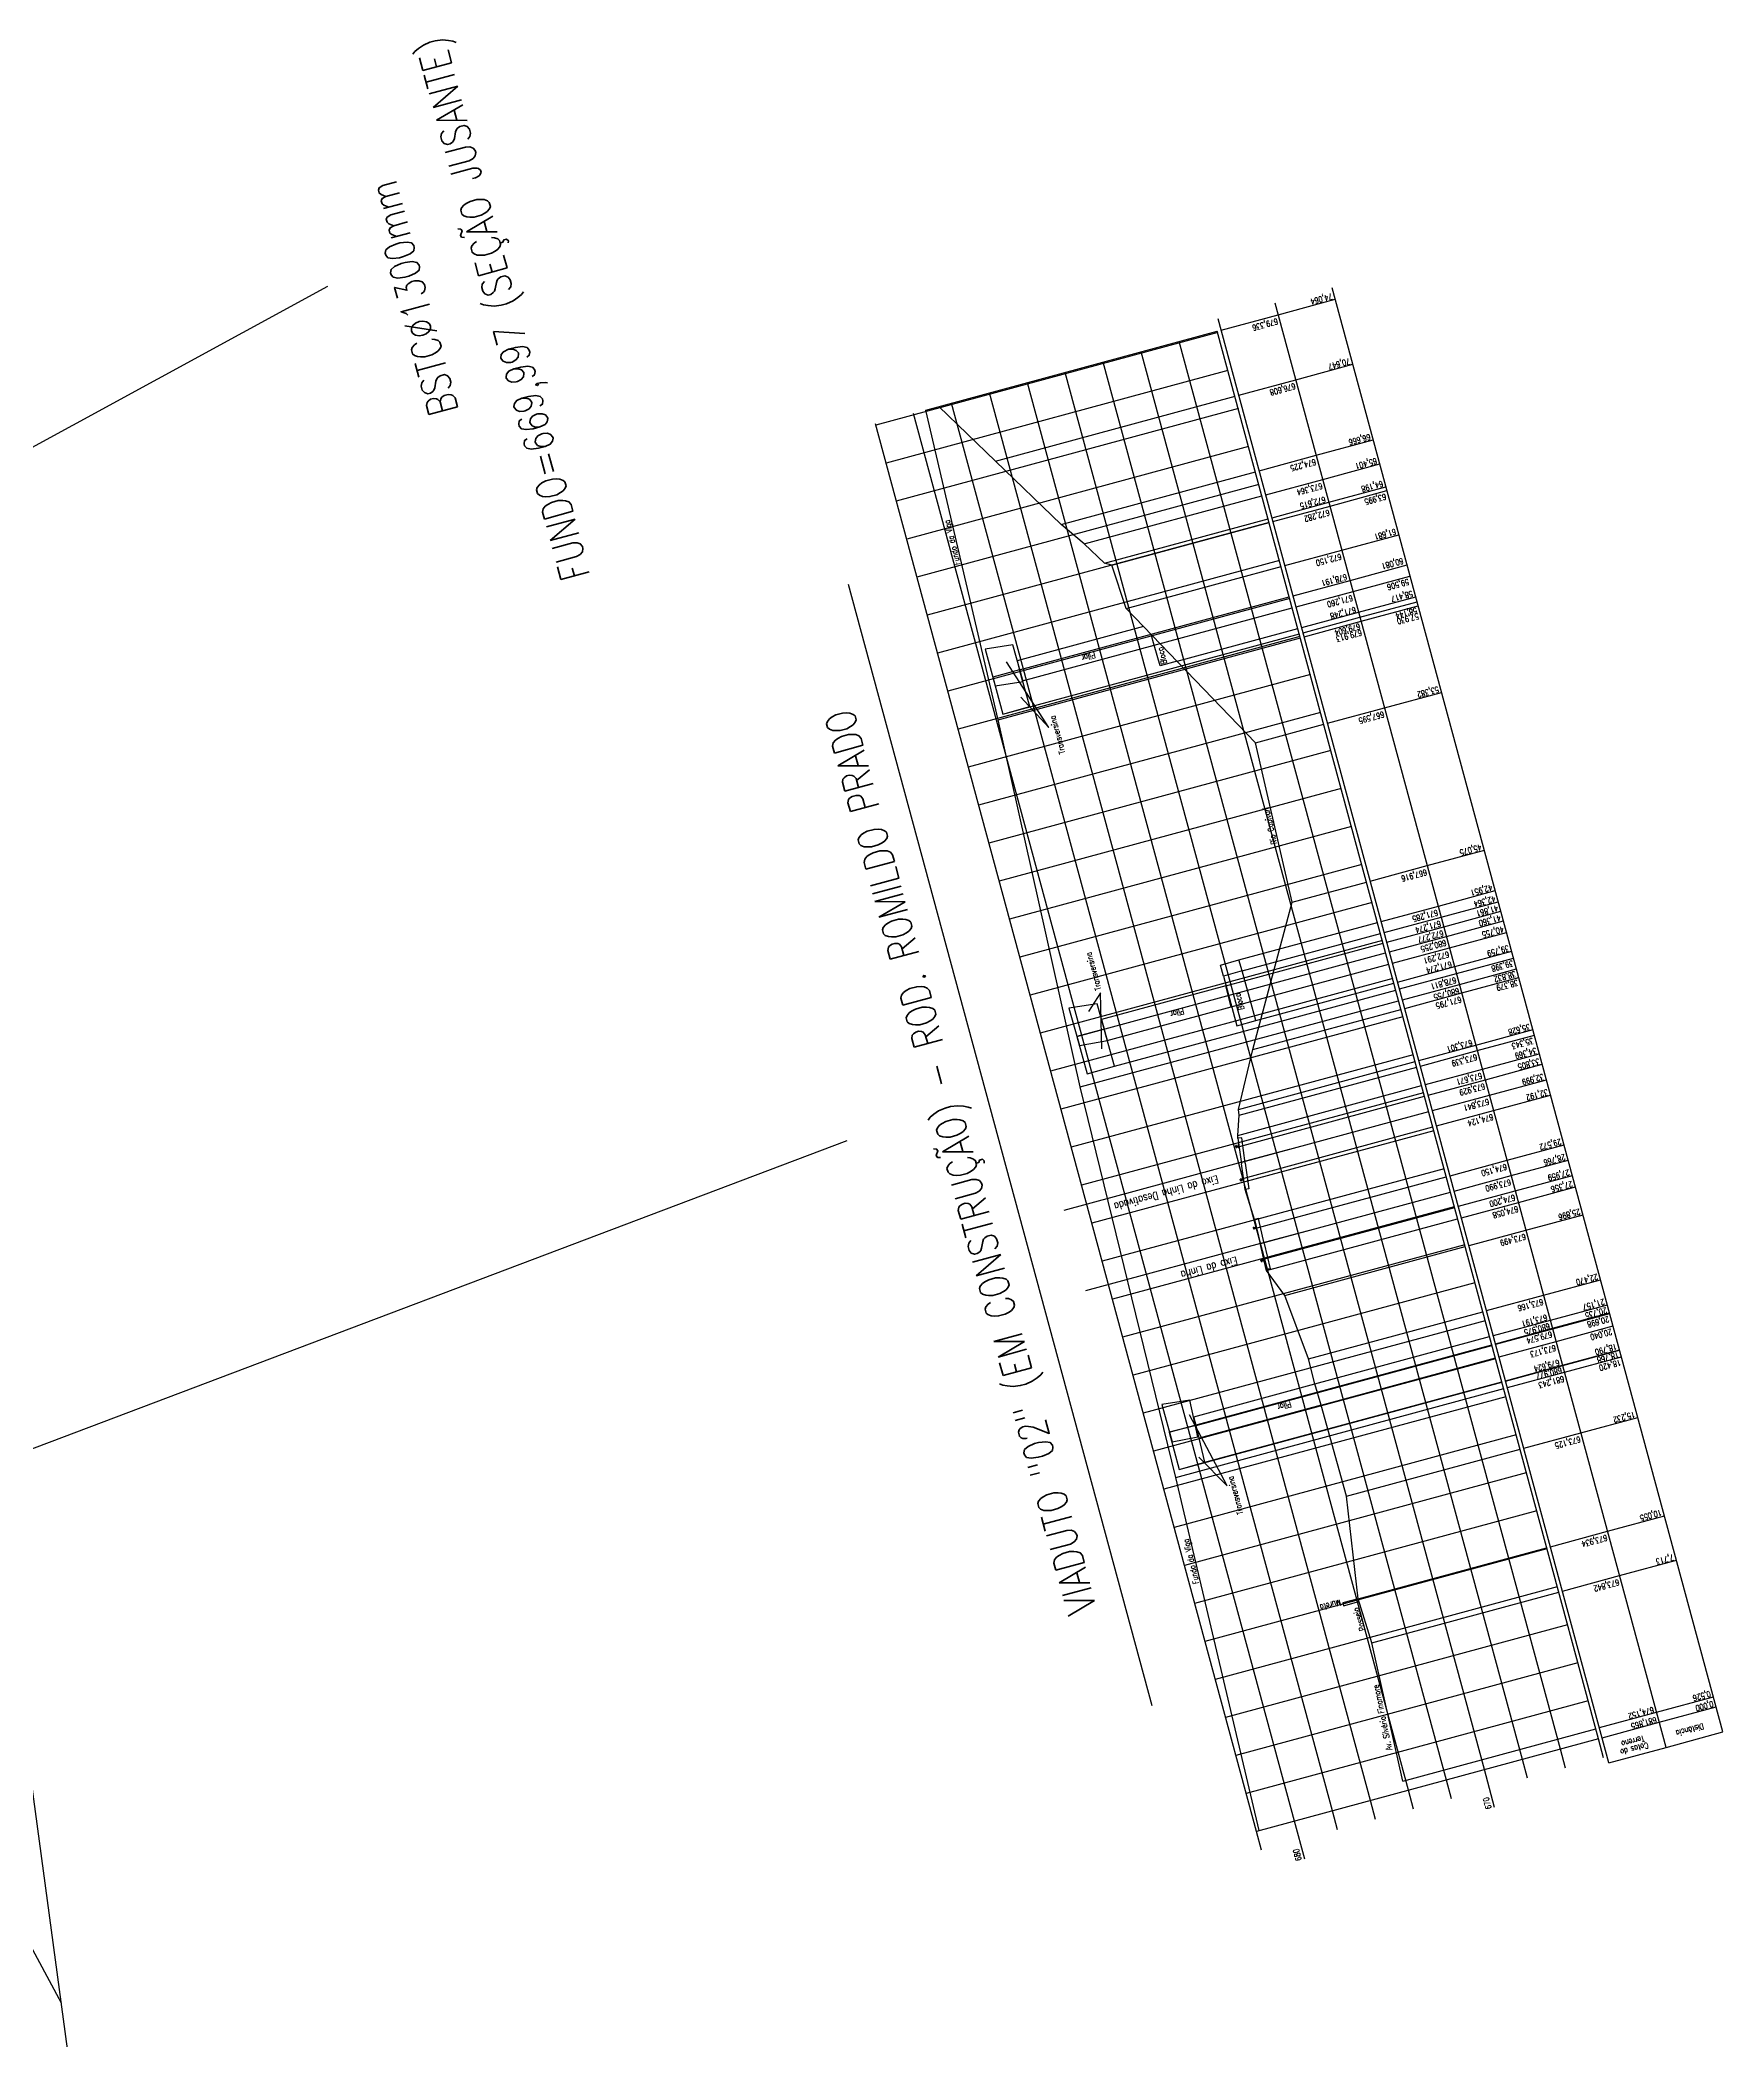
# Model space of a CAD drawing. Header units: metres. Extents: x 298520 to 308411, y 7433745 to 7450750.
# Drawn here: x 300566.7 to 300652.2, y 7445256.1 to 7445357.7 of the extents above; entities that cross this region are included whole.
import ezdxf
from ezdxf.enums import TextEntityAlignment as Align

# ---------------------------------------------------------------- set-up
doc = ezdxf.new("R2010")
doc.units = ezdxf.units.M
doc.header["$LTSCALE"] = 10
doc.linetypes.add('CONTINUO', pattern=[0])
doc.linetypes.add('TRACO-PONTO', pattern=[9.4, 8, -0.7, 0, -0.7])
for name, color, linetype in [('Area', 45, 'Continuous'), ('TEXTO', 45, 'Continuous'), ('TG', 45, 'Continuous'), ('Vias Primárias', 230, 'Continuous')]:
    doc.layers.add(name, color=color, linetype=linetype)
doc.styles.add('ROMANS', font='romans', dxfattribs={"height": 0.2})

# ---------------------------------------------------------------- blocks, each defined once
blk = doc.blocks.new('326A9F0610034C5C18CFA8')
at = {"layer": 'TG', "color": 2, "linetype": 'CONTINUO', "flags": 128}
for points in [[(26.07, 12.75), (26.09, 12.95)], [(27.37, 12.59), (26.07, 12.75)], [(26.09, 12.95), (27.39, 12.79)], [(26.52, 12.92), (26.52, 12.92), (26.52, 12.92), (26.52, 12.92), (26.52, 12.92), (26.52, 12.92), (26.52, 12.92), (26.52, 12.92), (26.52, 12.92), (26.51, 12.92), (26.51, 12.92), (26.51, 12.92), (26.51, 12.92), (26.51, 12.92), (26.51, 12.92), (26.51, 12.92)], [(26.51, 12.92), (26.51, 12.9)], [(26.51, 12.9), (26.68, 12.88)], [(26.52, 12.92), (26.56, 12.92)], [(26.57, 13.04), (26.56, 13.02)], [(26.56, 13.02), (26.56, 13.01), (26.56, 13.01), (26.56, 13.01), (26.57, 13.01), (26.57, 13.01), (26.57, 13.01), (26.57, 13.01), (26.57, 13.01), (26.57, 13.01), (26.57, 13.01), (26.57, 13.01), (26.57, 13.01), (26.57, 13.01), (26.57, 13.01), (26.57, 13.01)], [(26.56, 12.92), (26.57, 12.92), (26.57, 12.92), (26.57, 12.92), (26.57, 12.92), (26.57, 12.92), (26.58, 12.92), (26.58, 12.92), (26.58, 12.92), (26.58, 12.92), (26.58, 12.92), (26.58, 12.93), (26.59, 12.93), (26.59, 12.93), (26.59, 12.93), (26.59, 12.93)], [(26.58, 13.05), (26.58, 13.05), (26.58, 13.05), (26.58, 13.05), (26.58, 13.05), (26.58, 13.05), (26.58, 13.05), (26.57, 13.05), (26.57, 13.05), (26.57, 13.05), (26.57, 13.05), (26.57, 13.05), (26.57, 13.05), (26.57, 13.04), (26.57, 13.04), (26.57, 13.04)], [(26.57, 13.01), (26.59, 13.01)], [(26.58, 13.05), (26.65, 13.05)], [(26.6, 13), (26.6, 13), (26.6, 13), (26.6, 13), (26.6, 13), (26.6, 13), (26.6, 13), (26.59, 13), (26.59, 13), (26.59, 13), (26.59, 13.01), (26.59, 13.01), (26.59, 13.01), (26.59, 13.01), (26.59, 13.01), (26.59, 13.01)], [(26.6, 13), (26.59, 12.93)], [(26.62, 13), (26.62, 12.93)], [(26.63, 13), (26.63, 13), (26.63, 13), (26.63, 13), (26.63, 13), (26.63, 13), (26.63, 13), (26.63, 13), (26.63, 13), (26.62, 13), (26.62, 13), (26.62, 13), (26.62, 13), (26.62, 13), (26.62, 13), (26.62, 13)], [(26.62, 12.93), (26.62, 12.93), (26.62, 12.93), (26.62, 12.93), (26.62, 12.92), (26.62, 12.92), (26.62, 12.92), (26.62, 12.92), (26.62, 12.92), (26.62, 12.91), (26.62, 12.91), (26.62, 12.91), (26.63, 12.91), (26.63, 12.91), (26.63, 12.91), (26.63, 12.91)], [(26.63, 13), (26.65, 13)], [(26.63, 12.91), (26.68, 12.9)], [(26.66, 13.03), (26.66, 13.03), (26.66, 13.03), (26.66, 13.03), (26.66, 13.04), (26.66, 13.04), (26.66, 13.04), (26.66, 13.04), (26.66, 13.04), (26.66, 13.04), (26.65, 13.04), (26.65, 13.04), (26.65, 13.04), (26.65, 13.05), (26.65, 13.05), (26.65, 13.05)], [(26.65, 13), (26.65, 13), (26.65, 13), (26.65, 13), (26.65, 13), (26.65, 13), (26.65, 13), (26.65, 13), (26.65, 13), (26.66, 13), (26.66, 13), (26.66, 13), (26.66, 13), (26.66, 13), (26.66, 13), (26.66, 13)], [(26.66, 13.03), (26.66, 13)], [(26.68, 12.9), (26.68, 12.9), (26.68, 12.9), (26.68, 12.9), (26.68, 12.9), (26.68, 12.9), (26.68, 12.9), (26.68, 12.9), (26.68, 12.9), (26.68, 12.9), (26.68, 12.9), (26.68, 12.9), (26.68, 12.9), (26.68, 12.9), (26.68, 12.9), (26.68, 12.9)], [(26.68, 12.9), (26.68, 12.88)], [(27.37, 12.59), (28.66, 12.43)], [(28.69, 12.63), (27.39, 12.79)], [(28.22, 12.72), (28.22, 12.72), (28.21, 12.72), (28.21, 12.72), (28.21, 12.72), (28.21, 12.72), (28.21, 12.72), (28.21, 12.72), (28.21, 12.72), (28.21, 12.72), (28.21, 12.71), (28.21, 12.71), (28.21, 12.71), (28.21, 12.71), (28.21, 12.71), (28.21, 12.71)], [(28.21, 12.71), (28.21, 12.7)], [(28.38, 12.68), (28.21, 12.7)], [(28.26, 12.71), (28.22, 12.72)], [(28.28, 12.85), (28.28, 12.85), (28.28, 12.85), (28.28, 12.85), (28.27, 12.85), (28.27, 12.85), (28.27, 12.85), (28.27, 12.85), (28.27, 12.85), (28.27, 12.84), (28.27, 12.84), (28.27, 12.84), (28.27, 12.84), (28.27, 12.84), (28.26, 12.84), (28.26, 12.84)], [(28.26, 12.84), (28.26, 12.81)], [(28.26, 12.81), (28.26, 12.81), (28.26, 12.81), (28.26, 12.81), (28.26, 12.81), (28.26, 12.81), (28.26, 12.81), (28.26, 12.81), (28.26, 12.81), (28.26, 12.81), (28.26, 12.81), (28.26, 12.8), (28.26, 12.8), (28.26, 12.8), (28.27, 12.8), (28.27, 12.8)], [(28.26, 12.71), (28.26, 12.71), (28.26, 12.71), (28.27, 12.71), (28.27, 12.71), (28.27, 12.71), (28.27, 12.71), (28.27, 12.71), (28.28, 12.72), (28.28, 12.72), (28.28, 12.72), (28.28, 12.72), (28.28, 12.72), (28.28, 12.72), (28.28, 12.73), (28.28, 12.73)], [(28.29, 12.8), (28.27, 12.8)], [(28.34, 12.84), (28.28, 12.85)], [(28.29, 12.8), (28.28, 12.73)], [(28.29, 12.8), (28.29, 12.8), (28.29, 12.8), (28.29, 12.8), (28.29, 12.8), (28.29, 12.8), (28.29, 12.8), (28.29, 12.8), (28.29, 12.8), (28.29, 12.8), (28.29, 12.8), (28.29, 12.8), (28.29, 12.8), (28.29, 12.8), (28.29, 12.8), (28.29, 12.8)], [(28.32, 12.79), (28.31, 12.73)], [(28.31, 12.73), (28.31, 12.72), (28.31, 12.72), (28.31, 12.72), (28.31, 12.72), (28.31, 12.72), (28.31, 12.71), (28.31, 12.71), (28.32, 12.71), (28.32, 12.71), (28.32, 12.71), (28.32, 12.71), (28.32, 12.71), (28.32, 12.7), (28.33, 12.7), (28.33, 12.7)], [(28.33, 12.8), (28.32, 12.8), (28.32, 12.8), (28.32, 12.8), (28.32, 12.8), (28.32, 12.8), (28.32, 12.8), (28.32, 12.8), (28.32, 12.8), (28.32, 12.8), (28.32, 12.79), (28.32, 12.79), (28.32, 12.79), (28.32, 12.79), (28.32, 12.79), (28.32, 12.79)], [(28.35, 12.79), (28.33, 12.8)], [(28.37, 12.7), (28.33, 12.7)], [(28.36, 12.82), (28.36, 12.83), (28.36, 12.83), (28.36, 12.83), (28.36, 12.83), (28.36, 12.83), (28.35, 12.83), (28.35, 12.83), (28.35, 12.84), (28.35, 12.84), (28.35, 12.84), (28.35, 12.84), (28.35, 12.84), (28.35, 12.84), (28.35, 12.84), (28.34, 12.84)], [(28.36, 12.82), (28.35, 12.8)], [(28.35, 12.79), (28.35, 12.79), (28.35, 12.79), (28.35, 12.79), (28.35, 12.79), (28.35, 12.79), (28.35, 12.79), (28.35, 12.8), (28.35, 12.8), (28.35, 12.8), (28.35, 12.8), (28.35, 12.8), (28.35, 12.8), (28.35, 12.8), (28.35, 12.8), (28.35, 12.8)], [(28.38, 12.69), (28.38, 12.69), (28.38, 12.69), (28.38, 12.69), (28.38, 12.69), (28.38, 12.69), (28.38, 12.69), (28.38, 12.69), (28.38, 12.7), (28.38, 12.7), (28.38, 12.7), (28.38, 12.7), (28.38, 12.7), (28.38, 12.7), (28.38, 12.7), (28.37, 12.7)], [(28.38, 12.69), (28.38, 12.68)], [(28.66, 12.43), (28.69, 12.63)]]:
    blk.add_lwpolyline(points, dxfattribs=at)
blk = doc.blocks.new('7A38DFBF7EC44CA218CFA8')
at = {"layer": 'TG', "color": 2, "linetype": 'CONTINUO', "flags": 128}
for points in [[(22.71, 12.75), (22.72, 12.95)], [(24.02, 12.71), (22.71, 12.75)], [(22.72, 12.95), (24.02, 12.91)], [(23.15, 12.96), (23.15, 12.96), (23.15, 12.96), (23.14, 12.96), (23.14, 12.96), (23.14, 12.96), (23.14, 12.96), (23.14, 12.96), (23.14, 12.96), (23.14, 12.96), (23.14, 12.96), (23.14, 12.96), (23.14, 12.96), (23.14, 12.96), (23.14, 12.96), (23.14, 12.95)], [(23.14, 12.95), (23.14, 12.94)], [(23.14, 12.94), (23.31, 12.94)], [(23.15, 12.96), (23.19, 12.96)], [(23.2, 13.1), (23.2, 13.1), (23.2, 13.1), (23.19, 13.1), (23.19, 13.1), (23.19, 13.1), (23.19, 13.09), (23.19, 13.09), (23.19, 13.09), (23.19, 13.09), (23.19, 13.09), (23.19, 13.09), (23.18, 13.09), (23.18, 13.09), (23.18, 13.09), (23.18, 13.08)], [(23.18, 13.08), (23.18, 13.06)], [(23.18, 13.06), (23.18, 13.06), (23.18, 13.06), (23.18, 13.06), (23.18, 13.05), (23.18, 13.05), (23.18, 13.05), (23.18, 13.05), (23.18, 13.05), (23.18, 13.05), (23.19, 13.05), (23.19, 13.05), (23.19, 13.05), (23.19, 13.05), (23.19, 13.05), (23.19, 13.05)], [(23.19, 13.05), (23.21, 13.05)], [(23.19, 12.96), (23.19, 12.96), (23.2, 12.96), (23.2, 12.96), (23.2, 12.96), (23.2, 12.96), (23.2, 12.96), (23.2, 12.96), (23.21, 12.96), (23.21, 12.97), (23.21, 12.97), (23.21, 12.97), (23.21, 12.97), (23.21, 12.97), (23.21, 12.98), (23.21, 12.98)], [(23.2, 13.1), (23.26, 13.1)], [(23.21, 13.05), (23.21, 13.05), (23.21, 13.05), (23.21, 13.05), (23.21, 13.05), (23.21, 13.05), (23.21, 13.05), (23.21, 13.05), (23.21, 13.05), (23.21, 13.05), (23.21, 13.05), (23.21, 13.05), (23.21, 13.05), (23.21, 13.05), (23.21, 13.05), (23.21, 13.05)], [(23.21, 13.05), (23.21, 12.98)], [(23.25, 13.05), (23.25, 13.05), (23.25, 13.05), (23.25, 13.05), (23.25, 13.05), (23.25, 13.05), (23.25, 13.05), (23.24, 13.05), (23.24, 13.05), (23.24, 13.05), (23.24, 13.05), (23.24, 13.05), (23.24, 13.05), (23.24, 13.05), (23.24, 13.05), (23.24, 13.04)], [(23.24, 13.04), (23.24, 12.98)], [(23.24, 12.98), (23.24, 12.98), (23.24, 12.97), (23.24, 12.97), (23.24, 12.97), (23.24, 12.97), (23.24, 12.97), (23.25, 12.96), (23.25, 12.96), (23.25, 12.96), (23.25, 12.96), (23.25, 12.96), (23.25, 12.96), (23.26, 12.96), (23.26, 12.96), (23.26, 12.96)], [(23.25, 13.05), (23.27, 13.05)], [(23.28, 13.08), (23.28, 13.08), (23.28, 13.08), (23.28, 13.08), (23.28, 13.09), (23.27, 13.09), (23.27, 13.09), (23.27, 13.09), (23.27, 13.09), (23.27, 13.09), (23.27, 13.09), (23.27, 13.09), (23.27, 13.09), (23.27, 13.09), (23.26, 13.09), (23.26, 13.1)], [(23.26, 12.96), (23.31, 12.95)], [(23.27, 13.05), (23.27, 13.05), (23.27, 13.05), (23.27, 13.05), (23.27, 13.05), (23.27, 13.05), (23.27, 13.05), (23.27, 13.05), (23.27, 13.05), (23.27, 13.05), (23.27, 13.05), (23.27, 13.05), (23.27, 13.05), (23.28, 13.05), (23.28, 13.05), (23.28, 13.05)], [(23.28, 13.08), (23.28, 13.05)], [(23.31, 12.95), (23.31, 12.95), (23.31, 12.95), (23.31, 12.95), (23.31, 12.95), (23.31, 12.95), (23.31, 12.95), (23.31, 12.95), (23.31, 12.95), (23.31, 12.95), (23.31, 12.95), (23.31, 12.95), (23.31, 12.95), (23.31, 12.95), (23.31, 12.95), (23.31, 12.95)], [(23.31, 12.95), (23.31, 12.94)], [(25.33, 12.87), (24.02, 12.91)], [(24.02, 12.71), (25.33, 12.66)], [(24.84, 12.91), (24.84, 12.91), (24.84, 12.91), (24.84, 12.91), (24.84, 12.91), (24.84, 12.91), (24.84, 12.91), (24.84, 12.91), (24.84, 12.91), (24.84, 12.91), (24.84, 12.91), (24.84, 12.9), (24.84, 12.9), (24.84, 12.9), (24.84, 12.9), (24.84, 12.9)], [(24.89, 12.91), (24.84, 12.91)], [(24.84, 12.9), (24.84, 12.89)], [(25.01, 12.88), (24.84, 12.89)], [(24.9, 13.04), (24.89, 13.04), (24.89, 13.04), (24.89, 13.04), (24.89, 13.04), (24.89, 13.04), (24.89, 13.04), (24.89, 13.04), (24.89, 13.04), (24.88, 13.04), (24.88, 13.04), (24.88, 13.04), (24.88, 13.04), (24.88, 13.03), (24.88, 13.03), (24.88, 13.03)], [(24.88, 13.03), (24.88, 13)], [(24.88, 13), (24.88, 13), (24.88, 13), (24.88, 13), (24.88, 13), (24.88, 13), (24.88, 13), (24.88, 13), (24.88, 13), (24.88, 13), (24.88, 13), (24.88, 13), (24.88, 13), (24.88, 13), (24.88, 13), (24.88, 13)], [(24.91, 13), (24.89, 13)], [(24.89, 12.91), (24.89, 12.91), (24.89, 12.91), (24.89, 12.91), (24.9, 12.91), (24.9, 12.91), (24.9, 12.91), (24.9, 12.91), (24.9, 12.91), (24.9, 12.91), (24.91, 12.92), (24.91, 12.92), (24.91, 12.92), (24.91, 12.92), (24.91, 12.92), (24.91, 12.93)], [(24.96, 13.04), (24.9, 13.04)], [(24.91, 12.99), (24.91, 12.99), (24.91, 12.99), (24.91, 12.99), (24.91, 12.99), (24.91, 13), (24.91, 13), (24.91, 13), (24.91, 13), (24.91, 13), (24.91, 13), (24.91, 13), (24.91, 13), (24.91, 13), (24.91, 13), (24.91, 13)], [(24.91, 12.99), (24.91, 12.93)], [(24.97, 13), (24.94, 13)], [(24.94, 13), (24.94, 13), (24.94, 13), (24.94, 13), (24.94, 13), (24.94, 13), (24.94, 13), (24.94, 13), (24.94, 13), (24.94, 13), (24.94, 12.99), (24.94, 12.99), (24.94, 12.99), (24.94, 12.99), (24.94, 12.99), (24.94, 12.99)], [(24.94, 12.99), (24.94, 12.93)], [(24.94, 12.93), (24.94, 12.92), (24.94, 12.92), (24.94, 12.92), (24.94, 12.92), (24.94, 12.92), (24.94, 12.91), (24.94, 12.91), (24.94, 12.91), (24.94, 12.91), (24.95, 12.91), (24.95, 12.91), (24.95, 12.91), (24.95, 12.9), (24.95, 12.9), (24.96, 12.9)], [(24.97, 13.03), (24.97, 13.03), (24.97, 13.03), (24.97, 13.03), (24.97, 13.03), (24.97, 13.03), (24.97, 13.04), (24.97, 13.04), (24.97, 13.04), (24.97, 13.04), (24.97, 13.04), (24.97, 13.04), (24.96, 13.04), (24.96, 13.04), (24.96, 13.04), (24.96, 13.04)], [(25, 12.9), (24.96, 12.9)], [(24.97, 13.03), (24.97, 13)], [(24.97, 13), (24.97, 13), (24.97, 13), (24.97, 13), (24.97, 13), (24.97, 13), (24.97, 13), (24.97, 13), (24.97, 13), (24.97, 13), (24.97, 13), (24.97, 13), (24.97, 13), (24.97, 13), (24.97, 13), (24.97, 13)], [(25.01, 12.9), (25.01, 12.9), (25.01, 12.9), (25.01, 12.9), (25.01, 12.9), (25.01, 12.9), (25.01, 12.9), (25.01, 12.9), (25.01, 12.9), (25.01, 12.9), (25.01, 12.9), (25.01, 12.9), (25, 12.9), (25, 12.9), (25, 12.9), (25, 12.9)], [(25.01, 12.9), (25.01, 12.88)], [(25.33, 12.66), (25.33, 12.87)]]:
    blk.add_lwpolyline(points, dxfattribs=at)

msp = doc.modelspace()

# ---------------------------------------------------------------- linework, layer by layer
at = {"layer": 'Area'}
msp.add_polyline3d([(300565.28, 7445276.14, 677.77), (300569.38, 7445245.76, 677.32), (300571.3, 7445238.49, 677.3), (300573.47, 7445229.44, 677.23), (300583.95, 7445194.35, 676.92), (300587.22, 7445185.7, 676.44), (300589.6, 7445179.09, 676.95), (300590.7, 7445175.07, 677.79), (300594.25, 7445166.04, 678.39)], dxfattribs=at)
at = {"layer": 'TEXTO', "linetype": 'CONTINUO'}
msp.add_line((300409.12, 7445226.77), (300607.66, 7445301.81), dxfattribs=at)
msp.add_polyline3d([(300581.26, 7445345.19, 0), (300373.42, 7445231.93, 0)], dxfattribs=at)
at = {"layer": 'TG', "linetype": 'CONTINUO', "flags": 128}
for points in [[(300652.16, 7445271.77), (300632.3, 7445345.11)], [(300649.27, 7445270.99), (300629.41, 7445344.33)], [(300629.56, 7445343.75), (300632.46, 7445344.54)], [(300646.37, 7445270.2), (300626.51, 7445343.55)], [(300626.67, 7445342.97), (300629.56, 7445343.75)], [(300626.49, 7445342.85), (300609.12, 7445338.15)], [(300611.67, 7445338.91), (300626.47, 7445342.92)], [(300643.9, 7445270.9), (300624.54, 7445342.39)], [(300645.83, 7445271.43), (300626.47, 7445342.92)], [(300640.04, 7445269.86), (300620.68, 7445341.35)], [(300641.97, 7445270.38), (300622.61, 7445341.87)], [(300630.46, 7445340.45), (300633.35, 7445341.24)], [(300627.01, 7445340.92), (300609.64, 7445336.22)], [(300636.18, 7445268.81), (300616.82, 7445340.3)], [(300638.11, 7445269.33), (300618.75, 7445340.82)], [(300627.56, 7445339.67), (300630.46, 7445340.45)], [(300627.54, 7445338.99), (300610.16, 7445334.29)], [(300627.51, 7445301.92), (300627.51, 7445302.07), (300627.58, 7445303.1), (300627.54, 7445303.38), (300628.28, 7445306.43), (300630.27, 7445313.91), (300628.41, 7445322.01), (300621.84, 7445328.83), (300621.11, 7445331.03), (300620.74, 7445331.14), (300619.7, 7445332.11), (300618.54, 7445333.1), (300615.2, 7445336.32), (300612.33, 7445339.09)], [(300632.32, 7445267.77), (300612.96, 7445339.26)], [(300634.25, 7445268.29), (300614.89, 7445339.78)], [(300615.2, 7445336.32), (300627.37, 7445339.62)], [(300628.46, 7445266.72), (300609.1, 7445338.21)], [(300630.39, 7445267.24), (300611.03, 7445338.73)], [(300628.59, 7445266.76), (300624.37, 7445284.7), (300619.51, 7445304.53), (300615.33, 7445323.18), (300611.67, 7445338.91)], [(300628.06, 7445337.06), (300610.69, 7445332.36)], [(300631.5, 7445336.61), (300634.39, 7445337.39)], [(300628.6, 7445335.83), (300631.5, 7445336.61)], [(300631.83, 7445335.39), (300634.72, 7445336.17)], [(300628.58, 7445335.13), (300611.21, 7445330.43)], [(300618.54, 7445333.1), (300628.41, 7445335.77)], [(300628.93, 7445334.61), (300631.83, 7445335.39)], [(300632.14, 7445334.23), (300635.04, 7445335.01)], [(300619.7, 7445332.11), (300628.74, 7445334.55)], [(300629.25, 7445333.44), (300632.14, 7445334.23)], [(300629.3, 7445333.25), (300632.2, 7445334.03)], [(300632.2, 7445334.03), (300635.09, 7445334.82)], [(300629.1, 7445333.2), (300611.73, 7445328.5)], [(300620.74, 7445331.14), (300629.05, 7445333.39)], [(300621.11, 7445331.03), (300629.11, 7445333.2)], [(300632.8, 7445331.8), (300635.7, 7445332.58)], [(300629.63, 7445331.27), (300612.25, 7445326.57)], [(300621.84, 7445328.83), (300629.71, 7445330.96)], [(300629.9, 7445331.01), (300632.8, 7445331.8)], [(300633.22, 7445330.25), (300636.11, 7445331.04)], [(300623.16, 7445273.1), (300607.74, 7445330.05)], [(300630.32, 7445329.47), (300633.22, 7445330.25)], [(300633.37, 7445329.7), (300636.26, 7445330.48)], [(300630.15, 7445329.34), (300612.78, 7445324.64)], [(300616.43, 7445325.71), (300630.13, 7445329.42)], [(300623.27, 7445326.97), (300630.28, 7445328.86)], [(300630.47, 7445328.92), (300633.37, 7445329.7)], [(300633.65, 7445328.65), (300636.55, 7445329.43)], [(300633.72, 7445328.39), (300636.62, 7445329.17)], [(300633.78, 7445328.18), (300636.68, 7445328.96)], [(300622.72, 7445327.92), (300616.3, 7445326.18), (300616.43, 7445325.71)], [(300624.43, 7445326.15), (300630.56, 7445327.81)], [(300630.76, 7445327.86), (300633.65, 7445328.65)], [(300630.83, 7445327.6), (300633.72, 7445328.39)], [(300630.88, 7445327.39), (300633.78, 7445328.18)], [(300630.67, 7445327.41), (300613.3, 7445322.7)], [(300615.33, 7445323.18), (300630.69, 7445327.34)], [(300615.57, 7445323.47), (300630.64, 7445327.55)], [(300616.58, 7445325.15), (300623.27, 7445326.97), (300623.11, 7445327.51)], [(300624.43, 7445326.15), (300623.57, 7445325.92), (300623.27, 7445326.97)], [(300616.49, 7445324.33), (300617.91, 7445322.79), (300615.76, 7445326.13)], [(300631.2, 7445325.48), (300613.82, 7445320.77)], [(300632.07, 7445323), (300634.97, 7445323.79)], [(300634.97, 7445323.79), (300637.86, 7445324.57)], [(300631.72, 7445323.55), (300614.34, 7445318.84)], [(300628.41, 7445322.01), (300631.88, 7445322.95)], [(300632.24, 7445321.62), (300614.87, 7445316.91)], [(300632.76, 7445319.69), (300615.39, 7445314.98)], [(300633.29, 7445317.76), (300615.91, 7445313.05)], [(300633.81, 7445315.83), (300616.44, 7445311.12)], [(300634.24, 7445314.99), (300637.14, 7445315.77)], [(300637.14, 7445315.77), (300640.04, 7445316.55)], [(300630.27, 7445313.91), (300634.05, 7445314.93)], [(300634.33, 7445313.9), (300616.96, 7445309.19)], [(300634.8, 7445312.94), (300637.7, 7445313.72)], [(300637.7, 7445313.72), (300640.59, 7445314.5)], [(300637.85, 7445313.15), (300640.74, 7445313.94)], [(300627.57, 7445310.98), (300634.61, 7445312.88)], [(300634.95, 7445312.37), (300637.85, 7445313.15)], [(300635.08, 7445311.88), (300637.98, 7445312.67)], [(300637.98, 7445312.67), (300640.88, 7445313.45)], [(300638.11, 7445312.18), (300641.01, 7445312.97)], [(300634.86, 7445311.97), (300617.48, 7445307.26)], [(300626.9, 7445309.67), (300634.89, 7445311.83)], [(300627.74, 7445310.42), (300634.76, 7445312.32)], [(300635.22, 7445311.4), (300638.11, 7445312.18)], [(300635.37, 7445310.82), (300638.27, 7445311.6)], [(300638.27, 7445311.6), (300641.17, 7445312.38)], [(300619.33, 7445307.1), (300635.02, 7445311.35)], [(300626.79, 7445310.16), (300626.63, 7445310.72), (300627.57, 7445310.98)], [(300627.18, 7445308.6), (300635.18, 7445310.76)], [(300628.42, 7445307.9), (300627.74, 7445310.42), (300627.57, 7445310.98)], [(300635.63, 7445309.86), (300638.53, 7445310.64)], [(300638.53, 7445310.64), (300641.43, 7445311.42)], [(300638.62, 7445310.29), (300641.52, 7445311.07)], [(300638.77, 7445309.74), (300641.67, 7445310.53)], [(300635.38, 7445310.04), (300618, 7445305.33)], [(300620.88, 7445306.89), (300627.18, 7445308.6), (300626.9, 7445309.67), (300620.59, 7445307.96), (300620.72, 7445307.46)], [(300627.74, 7445310.42), (300626.79, 7445310.16), (300627.47, 7445307.64), (300628.42, 7445307.9)], [(300628.42, 7445307.9), (300635.44, 7445309.8)], [(300635.73, 7445309.51), (300638.62, 7445310.29)], [(300635.88, 7445308.96), (300638.77, 7445309.74)], [(300638.89, 7445309.31), (300641.79, 7445310.09)], [(300619.51, 7445304.53), (300635.68, 7445308.91)], [(300620.61, 7445306.47), (300620.54, 7445309.31), (300619.93, 7445308.37)], [(300621.24, 7445305.58), (300635.54, 7445309.45)], [(300628.28, 7445306.43), (300635.8, 7445308.47)], [(300635.99, 7445308.52), (300638.89, 7445309.31)], [(300635.9, 7445308.1), (300618.53, 7445303.4)], [(300639.61, 7445306.65), (300642.51, 7445307.44)], [(300636.71, 7445305.87), (300639.61, 7445306.65)], [(300639.68, 7445306.38), (300642.58, 7445307.16)], [(300636.42, 7445306.17), (300619.05, 7445301.47)], [(300627.54, 7445303.38), (300636.52, 7445305.82)], [(300627.58, 7445303.1), (300636.6, 7445305.54)], [(300636.79, 7445305.59), (300639.68, 7445306.38)], [(300637.04, 7445304.65), (300639.94, 7445305.44)], [(300639.94, 7445305.44), (300642.83, 7445306.22)], [(300640.09, 7445304.89), (300642.98, 7445305.68)], [(300627.51, 7445302.07), (300636.85, 7445304.6)], [(300637.19, 7445304.11), (300640.09, 7445304.89)], [(300640.3, 7445304.11), (300643.19, 7445304.9)], [(300636.95, 7445304.24), (300619.57, 7445299.54)], [(300627.41, 7445301.46), (300637, 7445304.06)], [(300637.4, 7445303.33), (300640.3, 7445304.11)], [(300640.51, 7445303.34), (300643.4, 7445304.12)], [(300627.65, 7445299.85), (300637.42, 7445302.5)], [(300627.71, 7445300.71), (300637.21, 7445303.28)], [(300637.61, 7445302.55), (300640.51, 7445303.34)], [(300637.47, 7445302.31), (300620.09, 7445297.61)], [(300641.19, 7445300.81), (300644.09, 7445301.59)], [(300637.99, 7445300.38), (300620.62, 7445295.68)], [(300638.3, 7445300.02), (300641.19, 7445300.81)], [(300641.4, 7445300.03), (300644.3, 7445300.81)], [(300628.36, 7445297.79), (300627.88, 7445299.33)], [(300628.31, 7445297.32), (300638.1, 7445299.97)], [(300638.51, 7445299.24), (300641.4, 7445300.03)], [(300641.61, 7445299.25), (300644.51, 7445300.03)], [(300641.77, 7445298.67), (300644.67, 7445299.45)], [(300638.51, 7445298.45), (300621.14, 7445293.75)], [(300628.67, 7445296.58), (300638.31, 7445299.19)], [(300628.68, 7445295.75), (300638.53, 7445298.41)], [(300638.72, 7445298.47), (300641.61, 7445299.25)], [(300638.88, 7445297.88), (300641.77, 7445298.67)], [(300628.97, 7445295.2), (300638.68, 7445297.83)], [(300642.15, 7445297.26), (300645.05, 7445298.04)], [(300639.04, 7445296.52), (300621.66, 7445291.82)], [(300629.9, 7445293.94), (300639.06, 7445296.42)], [(300639.26, 7445296.47), (300642.15, 7445297.26)], [(300635.9, 7445269.28), (300634.32, 7445276.3), (300633.62, 7445278.53), (300633.04, 7445283.74), (300631.74, 7445288.37), (300631.43, 7445289.45), (300631.11, 7445290.72), (300629.9, 7445293.94), (300628.97, 7445295.2), (300628.96, 7445295.25)], [(300639.56, 7445294.59), (300622.19, 7445289.89)], [(300643.05, 7445293.95), (300645.94, 7445294.74)], [(300640.15, 7445293.17), (300643.05, 7445293.95)], [(300643.39, 7445292.68), (300646.29, 7445293.47)], [(300640.08, 7445292.66), (300622.71, 7445287.96)], [(300631.11, 7445290.72), (300639.96, 7445293.11)], [(300640.5, 7445291.9), (300643.39, 7445292.68)], [(300640.61, 7445291.49), (300643.5, 7445292.28)], [(300640.62, 7445291.46), (300643.51, 7445292.24)], [(300643.5, 7445292.28), (300646.4, 7445293.06)], [(300643.51, 7445292.24), (300646.41, 7445293.02)], [(300643.68, 7445291.61), (300646.58, 7445292.39)], [(300624.03, 7445287), (300640.41, 7445291.44)], [(300625.39, 7445287.33), (300640.42, 7445291.4)], [(300631.43, 7445289.45), (300640.3, 7445291.85)], [(300640.79, 7445290.82), (300643.68, 7445291.61)], [(300644.01, 7445290.4), (300646.91, 7445291.18)], [(300640.61, 7445290.73), (300623.23, 7445286.03)], [(300631.74, 7445288.37), (300640.6, 7445290.77)], [(300641.11, 7445289.61), (300644.01, 7445290.4)], [(300641.12, 7445289.59), (300644.02, 7445290.38)], [(300644.02, 7445290.38), (300646.91, 7445291.16)], [(300644.11, 7445290.04), (300647, 7445290.83)], [(300624.37, 7445284.7), (300641.02, 7445289.21)], [(300624.54, 7445285.1), (300640.93, 7445289.54)], [(300625.39, 7445287.33), (300625.28, 7445287.78), (300631.43, 7445289.45)], [(300625.84, 7445285.48), (300640.92, 7445289.56)], [(300641.21, 7445289.26), (300644.11, 7445290.04)], [(300641.13, 7445288.8), (300623.75, 7445284.1)], [(300631.74, 7445288.37), (300625.55, 7445286.69)], [(300625.53, 7445285.73), (300626.97, 7445284.27), (300625.05, 7445287.88)], [(300644.94, 7445286.96), (300647.84, 7445287.75)], [(300641.65, 7445286.87), (300624.28, 7445282.16)], [(300633.04, 7445283.74), (300641.85, 7445286.13)], [(300642.04, 7445286.18), (300644.94, 7445286.96)], [(300642.17, 7445284.94), (300624.8, 7445280.23)], [(300642.7, 7445283.01), (300625.32, 7445278.3)], [(300646.29, 7445281.97), (300649.19, 7445282.75)], [(300643.22, 7445281.08), (300625.84, 7445276.37)], [(300633.62, 7445278.53), (300643.2, 7445281.13)], [(300643.4, 7445281.18), (300646.29, 7445281.97)], [(300646.91, 7445279.71), (300649.8, 7445280.49)], [(300643.74, 7445279.15), (300626.37, 7445274.44)], [(300644.01, 7445278.92), (300646.91, 7445279.71)], [(300633.62, 7445278.53), (300632.84, 7445278.33), (300632.88, 7445278.18), (300633.66, 7445278.39)], [(300634.32, 7445276.3), (300643.82, 7445278.87)], [(300644.26, 7445277.22), (300626.89, 7445272.51)], [(300644.79, 7445275.29), (300627.41, 7445270.58)], [(300645.31, 7445273.36), (300627.94, 7445268.65)], [(300648.78, 7445272.77), (300651.68, 7445273.55)], [(300648.92, 7445272.26), (300651.82, 7445273.05)], [(300635.9, 7445269.28), (300645.7, 7445271.93)], [(300645.89, 7445271.99), (300648.78, 7445272.77)], [(300646.03, 7445271.48), (300648.92, 7445272.26)], [(300645.83, 7445271.43), (300628.46, 7445266.72)], [(300644.16, 7445269.94), (300643.9, 7445270.9)], [(300646.09, 7445270.46), (300645.83, 7445271.43)], [(300646.37, 7445270.2), (300649.27, 7445270.99)], [(300649.27, 7445270.99), (300652.16, 7445271.77)], [(300640.56, 7445267.93), (300640.04, 7445269.86)], [(300642.23, 7445269.42), (300641.97, 7445270.38)], [(300638.37, 7445268.37), (300638.11, 7445269.33)], [(300634.51, 7445267.32), (300634.25, 7445268.29)], [(300636.44, 7445267.85), (300636.18, 7445268.81)], [(300630.91, 7445265.31), (300630.39, 7445267.24)], [(300632.58, 7445266.8), (300632.32, 7445267.77)], [(300628.72, 7445265.76), (300628.46, 7445266.72)]]:
    msp.add_lwpolyline(points, dxfattribs=at)
for points in [[(300615.18, 7445324.9), (300616.6, 7445325.13), (300616.09, 7445326.99), (300614.67, 7445326.77)], [(300615.57, 7445323.47), (300616.94, 7445323.85), (300616.43, 7445325.71), (300615.06, 7445325.35)], [(300619.47, 7445306.64), (300620.89, 7445306.89), (300620.37, 7445308.75), (300618.93, 7445308.53)], [(300619.86, 7445305.2), (300621.24, 7445305.58), (300620.72, 7445307.46), (300619.33, 7445307.1)], [(300624.17, 7445286.51), (300625.49, 7445286.76), (300625.08, 7445288.63), (300623.66, 7445288.41)], [(300624.54, 7445285.1), (300625.84, 7445285.48), (300625.39, 7445287.33), (300624.03, 7445287)]]:
    msp.add_lwpolyline(points, close=True, dxfattribs=at)
at = {"layer": 'TG', "linetype": 'TRACO-PONTO', "flags": 128}
for points in [[(300630.12, 7445301.36), (300627.71, 7445300.71), (300618.67, 7445298.26)], [(300631.08, 7445297.23), (300628.67, 7445296.58), (300619.78, 7445294.17)]]:
    msp.add_lwpolyline(points, dxfattribs=at)
at = {"layer": 'Vias Primárias', "elevation": 675.47}
msp.add_lwpolyline([(300562.83, 7445301.67), (300556.58, 7445295.41, 0.125817), (300555.61, 7445293.76, 0.129316), (300555.32, 7445282.94, 0.084797), (300558.95, 7445274.33), (300567.73, 7445258.02)], format="xyb", dxfattribs=at)

# ---------------------------------------------------------------- block references
at = {"layer": 'TG', "rotation": 105.1516666666667}
for name, p in [('326A9F0610034C5C18CFA8', (300647.2, 7445277.53)), ('7A38DFBF7EC44CA218CFA8', (300647.4, 7445276.71))]:
    msp.add_blockref(name, p, dxfattribs=at)

# ---------------------------------------------------------------- texts
at = {"layer": 'TEXTO', "style": 'ROMANS', "width": 0.8}
for s, p in [('FUNDO=669,997 (SEÇÃO JUSANTE)', (300594.62, 7445330.49)), ('BSTCØ1300mm', (300587.92, 7445338.88))]:
    msp.add_text(s, height=1.5, rotation=105.1517, dxfattribs=at).set_placement(p)
at = {"layer": 'TG', "style": 'ROMANS', "width": 0.8}
for s, height, rotation, p in [('74,064', 0.3, 195.1517, (300632.27, 7445344.84)), ('679,336', 0.3, 195.1517, (300629.51, 7445343.57)), ('70,647', 0.3, 195.1517, (300633.17, 7445341.54)), ('676,608', 0.3, 195.1517, (300630.4, 7445340.28)), ('66,666', 0.3, 195.1517, (300634.21, 7445337.7)), ('674,225', 0.3, 195.1517, (300631.44, 7445336.43)), ('65,401', 0.3, 195.1517, (300634.54, 7445336.48)), ('673,364', 0.3, 195.1517, (300631.77, 7445335.21)), ('64,198', 0.3, 195.1517, (300634.85, 7445335.32)), ('672,615', 0.3, 195.1517, (300631.93, 7445334.52)), ('63,995', 0.3, 195.1517, (300635.01, 7445334.67)), ('Fundo da Viga', 0.3, 103.3241, (300613.41, 7445331.07, 677.82)), ('672,282', 0.3, 195.1517, (300632.14, 7445333.86)), ('61,681', 0.3, 195.1517, (300635.51, 7445332.89)), ('672,150', 0.3, 195.1517, (300632.74, 7445331.62)), ('60,081', 0.3, 195.1517, (300635.88, 7445331.4)), ('678,191', 0.3, 195.1517, (300633.02, 7445330.59)), ('59,506', 0.3, 195.1517, (300636.16, 7445330.34)), ('671,260', 0.3, 195.1517, (300633.31, 7445329.52)), ('671,248', 0.3, 195.1517, (300633.47, 7445328.92)), ('58,417', 0.3, 195.1517, (300636.36, 7445329.74)), ('58,144', 0.3, 195.1517, (300636.58, 7445328.88)), ('679,604', 0.3, 195.1517, (300633.69, 7445328.08)), ('57,930', 0.3, 195.1517, (300636.66, 7445328.6)), ('Bloco', 0.3, 105.1517, (300623.92, 7445326.05, 671.47)), ('679,913', 0.3, 195.1517, (300633.77, 7445327.76)), ('Pilar', 0.3, 195.1517, (300620.23, 7445326.62, 670.57)), ('53,382', 0.3, 195.1517, (300637.68, 7445324.88)), ('Transversina', 0.3, 105.1517, (300618.75, 7445321.49, 680.06)), ('667,595', 0.3, 195.1517, (300634.91, 7445323.61)), ('Rio Capivari', 0.3, 102.9696, (300629.51, 7445316.89, 668.16)), ('45,075', 0.3, 195.1517, (300639.85, 7445316.86)), ('667,916', 0.3, 195.1517, (300637.08, 7445315.59)), ('42,951', 0.3, 195.1517, (300640.4, 7445314.81)), ('42,364', 0.3, 195.1517, (300640.56, 7445314.24)), ('41,861', 0.3, 195.1517, (300640.69, 7445313.76)), ('671,285', 0.3, 195.1517, (300637.64, 7445313.54)), ('671,274', 0.3, 195.1517, (300637.79, 7445312.98)), ('41,360', 0.3, 195.1517, (300640.82, 7445313.27)), ('40,755', 0.3, 195.1517, (300640.98, 7445312.69)), ('672,277', 0.3, 195.1517, (300637.92, 7445312.49)), ('680,255', 0.3, 195.1517, (300638.06, 7445312.01)), ('39,759', 0.3, 195.1517, (300641.24, 7445311.73)), ('Transversina', 0.3, 105.1517, (300620.58, 7445309.48, 680.06)), ('672,291', 0.3, 195.1517, (300638.21, 7445311.42)), ('671,274', 0.3, 195.1517, (300638.34, 7445310.92)), ('39,398', 0.3, 195.1517, (300641.46, 7445310.96)), ('678,811', 0.3, 195.1517, (300638.57, 7445310.11)), ('680,755', 0.3, 195.1517, (300638.72, 7445309.57)), ('38,832', 0.3, 195.1517, (300641.59, 7445310.42)), ('38,379', 0.3, 195.1517, (300641.71, 7445309.98)), ('Pilar', 0.3, 195.1517, (300624.74, 7445308.53, 676.32)), ('Bloco', 0.3, 105.1517, (300627.85, 7445308.48, 671.47)), ('671,795', 0.3, 195.1517, (300638.83, 7445309.13)), ('35,628', 0.3, 195.1517, (300642.32, 7445307.74)), ('673,301', 0.3, 195.1517, (300639.39, 7445306.93)), ('35,343', 0.3, 195.1517, (300642.49, 7445307.03)), ('34,369', 0.3, 195.1517, (300642.65, 7445306.53)), ('673,339', 0.3, 195.1517, (300639.63, 7445306.2)), ('33,805', 0.3, 195.1517, (300642.8, 7445305.98)), ('673,671', 0.3, 195.1517, (300639.88, 7445305.26)), ('673,929', 0.3, 195.1517, (300640.03, 7445304.72)), ('32,999', 0.3, 195.1517, (300643.01, 7445305.2)), ('32,192', 0.3, 195.1517, (300643.22, 7445304.42)), ('673,841', 0.3, 195.1517, (300640.24, 7445303.94)), ('674,124', 0.3, 195.1517, (300640.45, 7445303.16)), ('29,572', 0.3, 195.1517, (300643.9, 7445301.9)), ('674,150', 0.3, 195.1517, (300641.14, 7445300.63)), ('28,766', 0.3, 195.1517, (300644.11, 7445301.12)), ('27,959', 0.3, 195.1517, (300644.32, 7445300.34)), ('Eixo da Linha Desativada', 0.4, 195.1517, (300626.47, 7445300.05, 675.21)), ('673,990', 0.3, 195.1517, (300641.35, 7445299.85)), ('27,356', 0.3, 195.1517, (300644.48, 7445299.76)), ('674,200', 0.3, 195.1517, (300641.56, 7445299.07)), ('674,058', 0.3, 195.1517, (300641.72, 7445298.49)), ('25,896', 0.3, 195.1517, (300644.86, 7445298.35)), ('673,499', 0.3, 195.1517, (300642.1, 7445297.08)), ('Eixo da Linha', 0.4, 195.1517, (300627.43, 7445295.92, 1414.26)), ('22,470', 0.3, 195.1517, (300645.76, 7445295.04)), ('673,166', 0.3, 195.1517, (300642.99, 7445293.77)), ('21,157', 0.3, 195.1517, (300646.1, 7445293.77)), ('20,735', 0.3, 195.1517, (300646.22, 7445293.34)), ('673,191', 0.3, 195.1517, (300643.19, 7445292.98)), ('680,975', 0.3, 195.1517, (300643.32, 7445292.54)), ('20,698', 0.3, 195.1517, (300646.33, 7445292.89)), ('20,040', 0.3, 195.1517, (300646.48, 7445292.25)), ('679,574', 0.3, 195.1517, (300643.44, 7445292.12)), ('673,173', 0.3, 195.1517, (300643.63, 7445291.43)), ('18,790', 0.3, 195.1517, (300646.72, 7445291.49)), ('679,624', 0.3, 195.1517, (300643.81, 7445290.69)), ('680,977', 0.3, 195.1517, (300643.93, 7445290.3)), ('18,768', 0.3, 195.1517, (300646.83, 7445291.08)), ('18,420', 0.3, 195.1517, (300646.93, 7445290.69)), ('681,243', 0.3, 195.1517, (300644.05, 7445289.86)), ('Pilar', 0.3, 195.1517, (300630.18, 7445288.57, 674.43)), ('15,232', 0.3, 195.1517, (300647.65, 7445288.05)), ('673,125', 0.3, 195.1517, (300644.88, 7445286.79)), ('Transversina', 0.3, 105.1517, (300627.79, 7445282.86, 680.06)), ('10,055', 0.3, 195.1517, (300649, 7445283.06)), ('Fundo da Viga', 0.3, 103.3241, (300625.55, 7445279.32, 677.82)), ('673,934', 0.3, 195.1517, (300646.24, 7445281.79)), ('7,713', 0.3, 195.1517, (300649.62, 7445280.8)), ('673,842', 0.3, 195.1517, (300646.85, 7445279.53)), ('Mureta', 0.3, 195.1517, (300632.7, 7445278.5, 674.97)), ('Passeio', 0.3, 107.5033, (300634, 7445276.95, 674.36)), ('Av. Silvério Finamore', 0.3, 101.7863, (300635.35, 7445270.87, 674.33)), ('674,152', 0.3, 195.1517, (300648.61, 7445273.05)), ('0,526', 0.3, 195.1517, (300651.49, 7445273.86)), ('0,000', 0.3, 195.1517, (300651.63, 7445273.35)), ('681,865', 0.3, 195.1517, (300648.75, 7445272.54)), ('Distância', 0.3, 195.1517, (300651.14, 7445272.21)), ('Cotas do', 0.3, 195.1517, (300648.33, 7445271.25)), ('Terreno', 0.3, 195.1517, (300648.12, 7445271.6)), ('670', 0.3, 105.1517, (300640.41, 7445267.89)), ('680', 0.3, 105.1517, (300630.76, 7445265.27))]:
    msp.add_text(s, height=height, rotation=rotation, dxfattribs=at).set_placement(p)
msp.add_text('VIADUTO "02" (EM CONSTRUÇÃO) - ROD. ROMILDO PRADO', height=1.5, rotation=105.1517, dxfattribs=at).set_placement((300614.15, 7445300.91), align=Align.CENTER)

doc.saveas('drawing.dxf')
